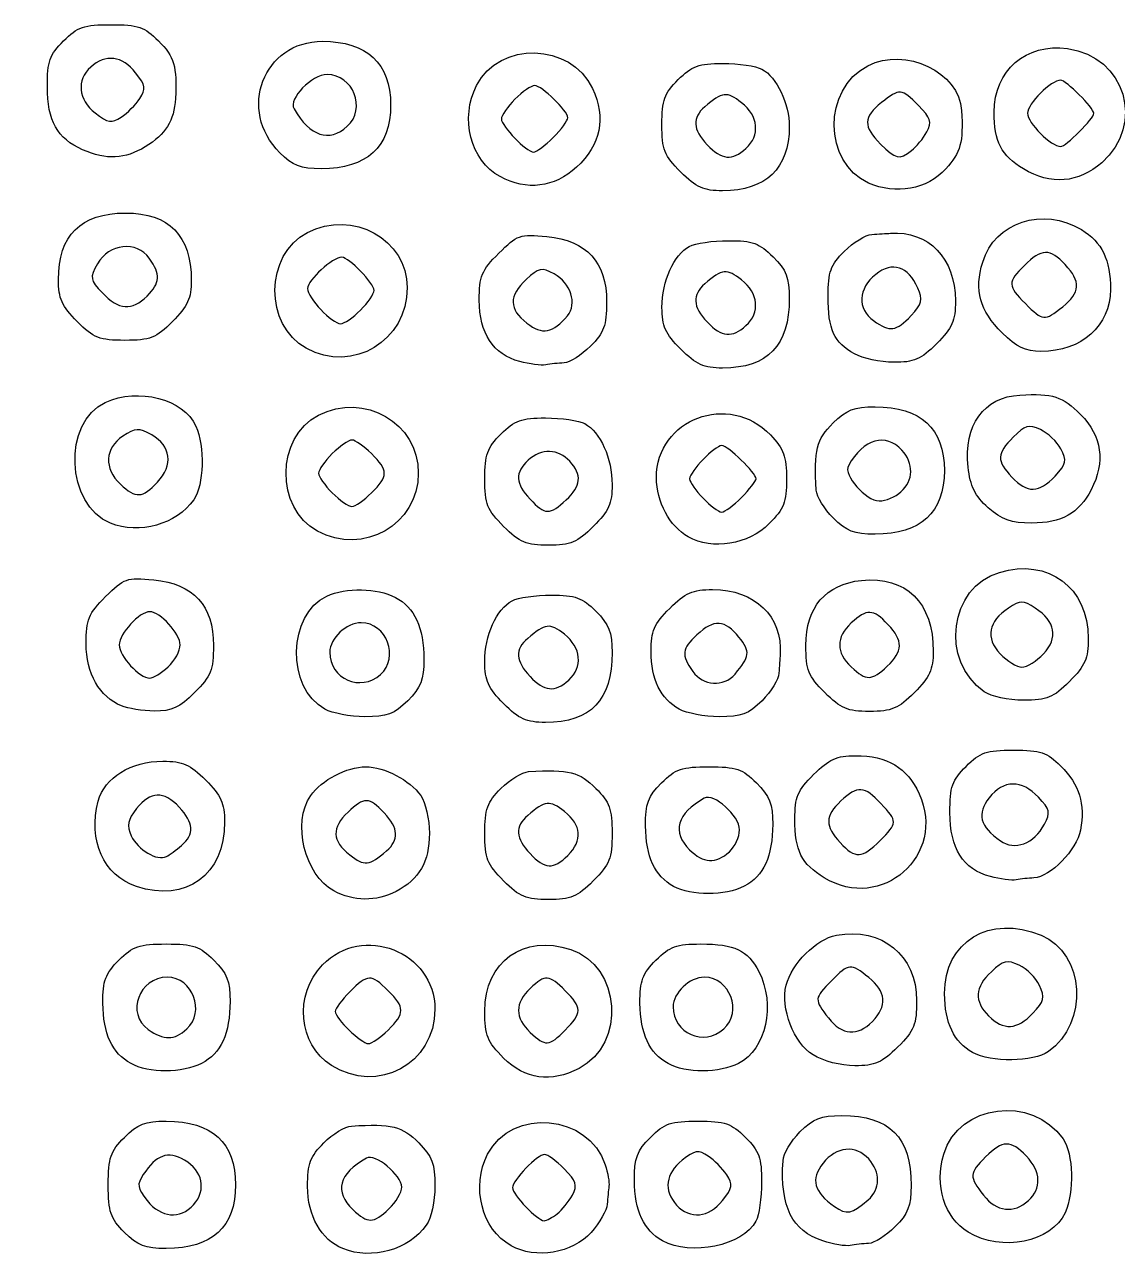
# Model space of a CAD drawing. Extents: x -1 to 2559, y 1 to 1442.
# Drawn here: x 470.7 to 733.8, y 789.2 to 1086.7 of the extents above; entities that cross this region are included whole.
import ezdxf

# ---------------------------------------------------------------- set-up
doc = ezdxf.new("R2010")
doc.units = 0
doc.layers.get('0').update_dxf_attribs({"linetype": 'CONTINUOUS'})
doc.layers.add('IMAGE', color=7, linetype='CONTINUOUS')

# ---------------------------------------------------------------- blocks, each defined once
blk = doc.blocks.new('wave')
at = {"layer": 'IMAGE', "color": 7}
for points in [[(-404.51, -541.06), (-404.51, -541.06)], [(-354.54, -547.74), (-354.54, -547.74)], [(-178.29, -549.1), (-178.29, -549.1)], [(-304.95, -550.43), (-304.95, -550.43)], [(-258.54, -553.08), (-258.54, -553.08)], [(-418.27, -553.37), (-418.27, -553.37)], [(-370.77, -554.15), (-370.77, -554.15)], [(-218.65, -553.57), (-218.65, -553.57)], [(-274.24, -558.75), (-274.24, -558.75)], [(-191.69, -558.02), (-191.69, -558.02)], [(-317.75, -559.86), (-317.75, -559.86)], [(-229.02, -561.4), (-229.02, -561.4)], [(-402.77, -588.62), (-402.77, -588.62)], [(-351.38, -592.01), (-351.38, -592.01)], [(-182.28, -591.19), (-182.28, -591.19)], [(-419.57, -594.75), (-419.57, -594.75)], [(-301.51, -593.37), (-301.51, -593.37)], [(-218.78, -593.3), (-218.78, -593.3)], [(-258.54, -595.74), (-258.54, -595.74)], [(-196.82, -597.49), (-196.82, -597.49)], [(-364.42, -601.2), (-364.42, -601.2)], [(-274.24, -601.42), (-274.24, -601.42)], [(-232.4, -602.54), (-232.4, -602.54)], [(-313.02, -604.39), (-313.02, -604.39)], [(-400.23, -633.41), (-400.23, -633.41)], [(-184.11, -631.95), (-184.11, -631.95)], [(-348.71, -636.01), (-348.71, -636.01)], [(-221.21, -635.74), (-221.21, -635.74)], [(-301.86, -637.72), (-301.86, -637.72)], [(-259.62, -637.1), (-259.62, -637.1)], [(-200.21, -639.57), (-200.21, -639.57)], [(-237.54, -642.05), (-237.54, -642.05)], [(-411.59, -643.31), (-411.59, -643.31)], [(-361.75, -645.2), (-361.75, -645.2)], [(-316.9, -644.08), (-316.9, -644.08)], [(-272.42, -646.6), (-272.42, -646.6)], [(-186.88, -674.73), (-186.88, -674.73)], [(-397.69, -677.9), (-397.69, -677.9)], [(-224.52, -677.72), (-224.52, -677.72)], [(-346.54, -679.74), (-346.54, -679.74)], [(-301.21, -681.08), (-301.21, -681.08)], [(-261.18, -679.62), (-261.18, -679.62)], [(-239.57, -684.08), (-239.57, -684.08)], [(-201.15, -683.87), (-201.15, -683.87)], [(-316.9, -686.75), (-316.9, -686.75)], [(-408.92, -687.31), (-408.92, -687.31)], [(-359.96, -688.09), (-359.96, -688.09)], [(-274.62, -688.09), (-274.62, -688.09)], [(-186.69, -715.8), (-186.69, -715.8)], [(-226.29, -719.77), (-226.29, -719.77)], [(-394.44, -720.87), (-394.44, -720.87)], [(-345.1, -722.21), (-345.1, -722.21)], [(-262.54, -722.41), (-262.54, -722.41)], [(-301.44, -723.28), (-301.44, -723.28)], [(-239.69, -728.68), (-239.69, -728.68)], [(-199.69, -728.39), (-199.69, -728.39)], [(-405.33, -730.78), (-405.33, -730.78)], [(-316.9, -729.42), (-316.9, -729.42)], [(-275.96, -730.76), (-275.96, -730.76)], [(-357.75, -731.86), (-357.75, -731.86)], [(-189.45, -761.3), (-189.45, -761.3)], [(-228.1, -763.28), (-228.1, -763.28)], [(-393.21, -765.08), (-393.21, -765.08)], [(-344.71, -765.34), (-344.71, -765.34)], [(-302.04, -765.34), (-302.04, -765.34)], [(-263.88, -765.08), (-263.88, -765.08)], [(-406.62, -773.42), (-406.62, -773.42)], [(-316.9, -772.08), (-316.9, -772.08)], [(-277.29, -773.42), (-277.29, -773.42)], [(-242.37, -771.34), (-242.37, -771.34)], [(-203.96, -770.76), (-203.96, -770.76)], [(-358.36, -773.84), (-358.36, -773.84)], [(-229.1, -806.21), (-229.1, -806.21)], [(-391.54, -807.39), (-391.54, -807.39)], [(-344.52, -808.38), (-344.52, -808.38)], [(-264.18, -806.41), (-264.18, -806.41)], [(-190.54, -806.41), (-190.54, -806.41)], [(-303.99, -809.57), (-303.99, -809.57)], [(-408.21, -814.05), (-408.21, -814.05)], [(-205.03, -814.01), (-205.03, -814.01)], [(-355.59, -817.98), (-355.59, -817.98)], [(-315.09, -817.27), (-315.09, -817.27)], [(-278.62, -816.09), (-278.62, -816.09)], [(-240, -816.12), (-240, -816.12)]]:
    blk.add_lwpolyline(points, close=True, dxfattribs=at)
for points in [[(-422.87, -527.18), (-419.48, -523.79), (-417.99, -523.28), (-411.44, -523.28)], [(-411.44, -523.28), (-404.88, -523.28), (-403.39, -523.79), (-400, -527.18)], [(-426.77, -538.22), (-426.77, -532.1), (-426.21, -530.52), (-422.87, -527.18)], [(-400, -527.18), (-396.2, -530.98), (-395.51, -533.32), (-395.93, -541.07)], [(-370.77, -554.15), (-381.08, -543.85), (-374.76, -527.28), (-360.52, -527.28)], [(-360.52, -527.28), (-349.79, -527.28), (-344.1, -532.59), (-344.1, -542.62)], [(-323.41, -537.91), (-317.85, -527.14), (-300.76, -527.58), (-295.52, -538.63)], [(-229.2, -533.16), (-220.17, -528.49), (-207.13, -534.72), (-206.62, -543.95)], [(-198.77, -544.33), (-198.77, -534.3), (-191.12, -527.68), (-181.09, -529.03)], [(-181.09, -529.03), (-167.23, -530.89), (-162.33, -547.27), (-172.86, -556.51)], [(-405.51, -534.83), (-408.69, -530.78), (-412.78, -530.28), (-416.33, -533.49)], [(-416.33, -533.49), (-419.82, -536.64), (-419.35, -541.3), (-415.23, -544.54)], [(-404.51, -541.06), (-402.96, -538.72), (-403.09, -537.9), (-405.51, -534.83)], [(-359.41, -535.28), (-363.1, -535.28), (-368.74, -541.12), (-367.37, -543.52)], [(-354.54, -547.74), (-349.9, -543.54), (-353.12, -535.28), (-359.41, -535.28)], [(-274.87, -536.51), (-271.58, -533.22), (-269.92, -532.62), (-264.12, -532.62)], [(-264.12, -532.62), (-260.35, -532.62), (-256.11, -533.23), (-254.7, -533.99)], [(-254.7, -533.99), (-251.14, -535.89), (-248.1, -542.26), (-248.1, -547.82)], [(-229.02, -561.4), (-240, -556.44), (-240.11, -538.8), (-229.2, -533.16)], [(-418.27, -553.37), (-424.4, -550.7), (-426.77, -546.47), (-426.77, -538.22)], [(-317.75, -559.86), (-324.82, -556.03), (-327.47, -545.75), (-323.41, -537.91)], [(-309.44, -537.95), (-310.24, -537.95), (-312.36, -539.42), (-314.16, -541.22)], [(-301.44, -545.71), (-301.44, -544), (-307.68, -537.95), (-309.44, -537.95)], [(-278.77, -547.31), (-278.77, -541.46), (-278.18, -539.82), (-274.87, -536.51)], [(-182.77, -536.62), (-185.04, -536.62), (-190.77, -542.34), (-190.77, -544.62)], [(-174.77, -544.62), (-174.77, -543.35), (-181.51, -536.62), (-182.77, -536.62)], [(-408.99, -545.54), (-407.51, -544.56), (-405.49, -542.54), (-404.51, -541.06)], [(-395.93, -541.07), (-396.22, -546.4), (-398.27, -549.69), (-403.19, -552.68)], [(-314.16, -541.22), (-315.96, -543.02), (-317.44, -545.15), (-317.44, -545.95)], [(-295.52, -538.63), (-292.15, -545.72), (-293.46, -552.16), (-299.37, -557.62)], [(-259.59, -542.06), (-263.12, -539.29), (-264.22, -539.41), (-268.44, -543.03)], [(-216.98, -542.76), (-221.18, -538.57), (-221.47, -538.55), (-225.92, -542.05)], [(-367.37, -543.52), (-363.58, -550.16), (-358.91, -551.69), (-354.54, -547.74)], [(-344.1, -542.62), (-344.1, -552.73), (-349.79, -557.95), (-360.81, -557.95)], [(-268.44, -543.03), (-271.55, -545.7), (-271.38, -548.46), (-267.87, -552.2)], [(-258.54, -553.08), (-255.07, -549.94), (-255.52, -545.27), (-259.59, -542.06)], [(-225.92, -542.05), (-230.29, -545.48), (-230.35, -547.82), (-226.16, -552.01)], [(-215.02, -549.1), (-213.73, -546.68), (-214.03, -545.72), (-216.98, -542.76)], [(-206.62, -543.95), (-206.19, -551.68), (-206.8, -553.94), (-210.44, -558.01)], [(-191.69, -558.02), (-197.13, -554.7), (-198.77, -551.52), (-198.77, -544.33)], [(-415.23, -544.54), (-412.15, -546.96), (-411.33, -547.09), (-408.99, -545.54)], [(-317.44, -545.95), (-317.44, -547.71), (-311.38, -553.95), (-309.68, -553.95)], [(-304.95, -550.43), (-303.02, -548.5), (-301.44, -546.37), (-301.44, -545.71)], [(-274.24, -558.75), (-278.22, -554.76), (-278.77, -553.39), (-278.77, -547.31)], [(-190.77, -544.62), (-190.77, -546.89), (-185.04, -552.62), (-182.77, -552.62)], [(-178.29, -549.1), (-176.35, -547.17), (-174.77, -545.15), (-174.77, -544.62)], [(-248.1, -547.82), (-248.1, -557.85), (-253.75, -563.28), (-264.17, -563.28)], [(-218.65, -553.57), (-217.49, -552.68), (-215.86, -550.67), (-215.02, -549.1)], [(-182.77, -552.62), (-182.24, -552.62), (-180.22, -551.03), (-178.29, -549.1)], [(-403.19, -552.68), (-408.14, -555.7), (-412.46, -555.9), (-418.27, -553.37)], [(-309.68, -553.95), (-309.01, -553.95), (-306.89, -552.37), (-304.95, -550.43)], [(-267.87, -552.2), (-264.44, -555.85), (-261.87, -556.09), (-258.54, -553.08)], [(-226.16, -552.01), (-222.47, -555.7), (-221.65, -555.87), (-218.65, -553.57)], [(-360.81, -557.95), (-365.81, -557.95), (-367.69, -557.23), (-370.77, -554.15)], [(-299.37, -557.62), (-304.67, -562.51), (-311.36, -563.33), (-317.75, -559.86)], [(-264.17, -563.28), (-268.69, -563.28), (-270.54, -562.45), (-274.24, -558.75)], [(-210.44, -558.01), (-214.83, -562.93), (-222.52, -564.33), (-229.02, -561.4)], [(-172.86, -556.51), (-178.44, -561.42), (-185.22, -561.96), (-191.69, -558.02)], [(-364.15, -573.31), (-353.27, -567.68), (-340.1, -574.96), (-340.1, -586.59)], [(-201.54, -580.43), (-198.67, -570.86), (-186.94, -567.01), (-177.74, -572.62)], [(-424.1, -584.68), (-424.1, -574.01), (-418.69, -568.62), (-407.97, -568.62)], [(-407.97, -568.62), (-397.47, -568.62), (-392.1, -574.1), (-392.1, -584.81)], [(-364.42, -601.2), (-374.6, -595.67), (-374.43, -578.62), (-364.15, -573.31)], [(-318.07, -578.32), (-313.64, -573.89), (-312.97, -573.65), (-306.48, -574.28)], [(-234.87, -577.85), (-232.73, -575.7), (-229.73, -573.87), (-228.21, -573.78)], [(-228.21, -573.78), (-226.68, -573.69), (-224.69, -573.56), (-223.77, -573.5)], [(-223.77, -573.5), (-214.56, -572.85), (-208.12, -579.54), (-208.11, -589.75)], [(-177.74, -572.62), (-172.8, -575.63), (-170.77, -579.85), (-170.77, -587.07)], [(-402.23, -579.5), (-405.23, -575.22), (-411.95, -575.96), (-414.7, -580.88)], [(-306.48, -574.28), (-296.88, -575.2), (-292.1, -580.45), (-292.1, -590.07)], [(-278.77, -591.35), (-278.77, -585.01), (-275.92, -578.66), (-272.18, -576.66)], [(-272.18, -576.66), (-270.77, -575.9), (-266.53, -575.28), (-262.76, -575.28)], [(-262.76, -575.28), (-256.95, -575.28), (-255.3, -575.88), (-252, -579.18)], [(-181.67, -581.04), (-185.36, -577.11), (-187.42, -577.15), (-191.5, -581.22)], [(-402.77, -588.62), (-399.55, -585.39), (-399.43, -583.5), (-402.23, -579.5)], [(-355.86, -579.28), (-358.07, -579.28), (-364.1, -584.77), (-364.1, -586.77)], [(-348.1, -587.28), (-348.1, -585.52), (-354.16, -579.28), (-355.86, -579.28)], [(-322.77, -589.64), (-322.77, -583.84), (-322.19, -582.43), (-318.07, -578.32)], [(-252, -579.18), (-248.84, -582.34), (-248.1, -584.22), (-248.1, -589.12)], [(-238.77, -588.6), (-238.77, -582.8), (-238.17, -581.14), (-234.87, -577.85)], [(-414.7, -580.88), (-416.58, -584.24), (-416.5, -584.69), (-413.5, -587.88)], [(-304.74, -583.3), (-307.78, -581.67), (-308.44, -581.8), (-311.44, -584.62)], [(-259.59, -584.73), (-263.12, -581.95), (-264.22, -582.07), (-268.44, -585.69)], [(-217.15, -586.71), (-219.57, -581.39), (-223.22, -580.21), (-227.29, -583.41)], [(-196.82, -597.49), (-202.3, -592.02), (-203.6, -587.31), (-201.54, -580.43)], [(-191.5, -581.22), (-195.6, -585.33), (-195.58, -586.11), (-191.25, -590.43)], [(-182.28, -591.19), (-178.01, -587.83), (-177.85, -585.1), (-181.67, -581.04)], [(-419.57, -594.75), (-423.27, -591.05), (-424.1, -589.2), (-424.1, -584.68)], [(-392.1, -584.81), (-392.1, -589.18), (-392.97, -591.08), (-396.64, -594.75)], [(-311.44, -584.62), (-315.7, -588.62), (-315.66, -591.72), (-311.29, -595.16)], [(-301.51, -593.37), (-299.12, -590.49), (-300.74, -585.44), (-304.74, -583.3)], [(-268.44, -585.69), (-271.55, -588.36), (-271.38, -591.13), (-267.87, -594.86)], [(-258.54, -595.74), (-255.07, -592.6), (-255.52, -587.94), (-259.59, -584.73)], [(-227.29, -583.41), (-231.58, -586.78), (-231.81, -591.74), (-227.81, -594.54)], [(-413.5, -587.88), (-409.66, -591.97), (-406.35, -592.2), (-402.77, -588.62)], [(-340.1, -586.59), (-340.1, -599.42), (-353.19, -607.29), (-364.42, -601.2)], [(-364.1, -586.77), (-364.1, -589.05), (-358.25, -595.28), (-356.1, -595.28)], [(-351.38, -592.01), (-349.58, -590.21), (-348.1, -588.08), (-348.1, -587.28)], [(-232.4, -602.54), (-237.33, -599.87), (-238.77, -596.71), (-238.77, -588.6)], [(-218.78, -593.3), (-216.13, -590.47), (-215.89, -589.49), (-217.15, -586.71)], [(-170.77, -587.07), (-170.77, -595.73), (-177.76, -601.95), (-187.5, -601.95)], [(-356.1, -595.28), (-355.3, -595.28), (-353.18, -593.81), (-351.38, -592.01)], [(-313.02, -604.39), (-319.37, -602.68), (-322.77, -597.54), (-322.77, -589.64)], [(-292.1, -590.07), (-292.1, -595.75), (-292.72, -597.44), (-296, -600.72)], [(-274.24, -601.42), (-277.94, -597.72), (-278.77, -595.86), (-278.77, -591.35)], [(-248.1, -589.12), (-248.1, -600.56), (-253.25, -605.95), (-264.17, -605.95)], [(-208.11, -589.75), (-208.1, -594.57), (-208.87, -596.31), (-212.64, -600.08)], [(-191.25, -590.43), (-187.02, -594.67), (-186.74, -594.69), (-182.28, -591.19)], [(-408.1, -599.28), (-414.21, -599.28), (-415.58, -598.74), (-419.57, -594.75)], [(-396.64, -594.75), (-400.63, -598.74), (-402, -599.28), (-408.1, -599.28)], [(-311.29, -595.16), (-307.64, -598.03), (-304.97, -597.54), (-301.51, -593.37)], [(-267.87, -594.86), (-264.44, -598.51), (-261.87, -598.76), (-258.54, -595.74)], [(-227.81, -594.54), (-223.78, -597.36), (-222.42, -597.17), (-218.78, -593.3)], [(-187.5, -601.95), (-191.24, -601.95), (-193.4, -600.92), (-196.82, -597.49)], [(-296, -600.72), (-298.14, -602.86), (-300.99, -604.66), (-302.33, -604.72)], [(-212.64, -600.08), (-216.43, -603.88), (-218.11, -604.61), (-222.97, -604.56)], [(-264.17, -605.95), (-268.69, -605.95), (-270.54, -605.11), (-274.24, -601.42)], [(-222.97, -604.56), (-226.16, -604.53), (-230.41, -603.62), (-232.4, -602.54)], [(-306.77, -605.18), (-307.87, -605.37), (-310.68, -605.02), (-313.02, -604.39)], [(-302.33, -604.72), (-303.67, -604.77), (-305.67, -604.98), (-306.77, -605.18)], [(-412.81, -614.21), (-404.8, -610.56), (-394, -613.39), (-391.03, -619.91)], [(-361.48, -617.31), (-350.43, -611.59), (-337.44, -619.14), (-337.44, -631.28)], [(-280.1, -632.35), (-280.08, -618.19), (-262.64, -611.64), (-252.67, -622.05)], [(-205.05, -629.79), (-206.18, -619.74), (-201.27, -612.92), (-192.56, -612.44)], [(-192.56, -612.44), (-184.64, -612.02), (-182.37, -612.75), (-177.97, -617.15)], [(-411.59, -643.31), (-422.31, -638.98), (-423.15, -618.92), (-412.81, -614.21)], [(-237.54, -619.18), (-234.35, -616), (-232.51, -615.28), (-227.47, -615.28)], [(-227.47, -615.28), (-216.45, -615.28), (-210.77, -620.5), (-210.77, -630.62)], [(-361.75, -645.2), (-371.93, -639.67), (-371.77, -622.62), (-361.48, -617.31)], [(-317.54, -621.85), (-314.24, -618.55), (-312.59, -617.95), (-306.79, -617.95)], [(-306.79, -617.95), (-303.01, -617.95), (-298.77, -618.57), (-297.36, -619.32)], [(-177.97, -617.15), (-172.84, -622.28), (-171.96, -628.55), (-175.43, -635.27)], [(-401.62, -622.07), (-404.76, -620.31), (-405.49, -620.35), (-408.62, -622.39)], [(-391.03, -619.91), (-388.79, -624.82), (-389.05, -634.13), (-391.52, -637.66)], [(-297.36, -619.32), (-293.62, -621.32), (-290.77, -627.68), (-290.77, -634.02)], [(-241.6, -635.39), (-242.19, -625.61), (-241.6, -623.24), (-237.54, -619.18)], [(-220.98, -625.72), (-224.85, -621.45), (-230.25, -623.01), (-233.88, -629.46)], [(-187.64, -620.76), (-190.42, -619.5), (-191.36, -619.76), (-194.16, -622.56)], [(-182.69, -625.43), (-183.63, -623.68), (-185.86, -621.58), (-187.64, -620.76)], [(-408.62, -622.39), (-412.94, -625.23), (-413.19, -630.17), (-409.19, -633.9)], [(-400.23, -633.41), (-396.41, -629.36), (-396.99, -624.66), (-401.62, -622.07)], [(-353.44, -623.28), (-354.24, -623.28), (-356.36, -624.76), (-358.16, -626.56)], [(-348.71, -626.56), (-350.51, -624.76), (-352.64, -623.28), (-353.44, -623.28)], [(-321.44, -632.65), (-321.44, -626.8), (-320.84, -625.15), (-317.54, -621.85)], [(-264.35, -624.62), (-266.05, -624.62), (-272.1, -630.86), (-272.1, -632.62)], [(-256.1, -632.62), (-256.1, -631.22), (-262.91, -624.62), (-264.35, -624.62)], [(-252.67, -622.05), (-249.44, -625.42), (-248.77, -627.25), (-248.77, -632.68)], [(-194.16, -622.56), (-198.19, -626.58), (-198.25, -628.24), (-194.54, -632.2)], [(-358.16, -626.56), (-359.96, -628.36), (-361.44, -630.48), (-361.44, -631.28)], [(-348.71, -636.01), (-344.62, -631.92), (-344.62, -630.64), (-348.71, -626.56)], [(-300.98, -628.39), (-303.72, -625.36), (-307.8, -625.26), (-311, -628.16)], [(-221.21, -635.74), (-218.18, -633), (-218.08, -628.92), (-220.98, -625.72)], [(-184.11, -631.95), (-181.35, -629.02), (-181.18, -628.25), (-182.69, -625.43)], [(-311, -628.16), (-314.21, -631.06), (-314.08, -633.76), (-310.54, -637.53)], [(-301.86, -637.72), (-298.21, -634.29), (-297.96, -631.72), (-300.98, -628.39)], [(-233.88, -629.46), (-235.15, -631.7), (-229.67, -637.95), (-226.44, -637.95)], [(-210.77, -630.62), (-210.77, -640.73), (-216.45, -645.95), (-227.47, -645.95)], [(-200.21, -639.57), (-203.37, -636.75), (-204.53, -634.41), (-205.05, -629.79)], [(-409.19, -633.9), (-405.42, -637.4), (-403.9, -637.32), (-400.23, -633.41)], [(-337.44, -631.28), (-337.44, -643.61), (-350.69, -651.2), (-361.75, -645.2)], [(-361.44, -631.28), (-361.44, -632.08), (-359.96, -634.21), (-358.16, -636.01)], [(-316.9, -644.08), (-320.89, -640.09), (-321.44, -638.72), (-321.44, -632.65)], [(-272.42, -646.6), (-276.93, -644.06), (-280.11, -638.17), (-280.1, -632.35)], [(-272.1, -632.62), (-272.1, -634.37), (-266.05, -640.62), (-264.35, -640.62)], [(-259.62, -637.1), (-257.69, -635.17), (-256.1, -633.15), (-256.1, -632.62)], [(-248.77, -632.68), (-248.77, -638.24), (-249.4, -639.86), (-252.94, -643.4)], [(-194.54, -632.2), (-190.81, -636.16), (-188, -636.1), (-184.11, -631.95)], [(-358.16, -636.01), (-356.36, -637.81), (-354.24, -639.28), (-353.44, -639.28)], [(-353.44, -639.28), (-352.64, -639.28), (-350.51, -637.81), (-348.71, -636.01)], [(-290.77, -634.02), (-290.77, -638.53), (-291.6, -640.38), (-295.3, -644.08)], [(-237.54, -642.05), (-239.68, -639.91), (-241.51, -636.91), (-241.6, -635.39)], [(-226.44, -637.95), (-224.91, -637.95), (-222.55, -636.96), (-221.21, -635.74)], [(-175.43, -635.27), (-178.36, -640.94), (-182.53, -643.28), (-189.71, -643.28)], [(-391.52, -637.66), (-395.67, -643.58), (-404.65, -646.11), (-411.59, -643.31)], [(-310.54, -637.53), (-306.95, -641.35), (-305.75, -641.38), (-301.86, -637.72)], [(-264.35, -640.62), (-263.68, -640.62), (-261.55, -639.03), (-259.62, -637.1)], [(-189.71, -643.28), (-194.77, -643.28), (-196.9, -642.53), (-200.21, -639.57)], [(-227.47, -645.95), (-232.51, -645.95), (-234.35, -645.24), (-237.54, -642.05)], [(-306.1, -648.62), (-311.45, -648.62), (-313.03, -647.95), (-316.9, -644.08)], [(-295.3, -644.08), (-299.17, -647.95), (-300.75, -648.62), (-306.1, -648.62)], [(-252.94, -643.4), (-257.98, -648.44), (-266.64, -649.86), (-272.42, -646.6)], [(-197.5, -655.14), (-185.74, -651.62), (-176.12, -658.78), (-176.11, -671.08)], [(-412.74, -660.98), (-408.31, -656.56), (-407.64, -656.32), (-401.15, -656.94)], [(-401.15, -656.94), (-391.53, -657.87), (-386.77, -663.11), (-386.77, -672.77)], [(-244.1, -672.77), (-244.1, -663.54), (-239.34, -657.96), (-230.73, -657.08)], [(-230.73, -657.08), (-219.96, -655.98), (-213.44, -662.42), (-213.44, -674.17)], [(-201.15, -683.87), (-211.85, -676.37), (-209.62, -658.77), (-197.5, -655.14)], [(-359.47, -660.88), (-354.76, -658.73), (-347.44, -658.87), (-342.96, -661.18)], [(-276.9, -663.82), (-273.13, -660.05), (-271.39, -659.28), (-266.57, -659.29)], [(-266.57, -659.29), (-256.36, -659.3), (-249.67, -665.74), (-250.32, -674.95)], [(-417.44, -672.3), (-417.44, -666.51), (-416.85, -665.1), (-412.74, -660.98)], [(-359.96, -688.09), (-369.26, -682.93), (-368.94, -665.19), (-359.47, -660.88)], [(-342.96, -661.18), (-338.32, -663.58), (-336.1, -668.41), (-336.1, -676.11)], [(-321.44, -676.68), (-321.44, -670.35), (-318.58, -663.99), (-314.84, -661.99)], [(-314.84, -661.99), (-313.43, -661.23), (-309.19, -660.62), (-305.42, -660.62)], [(-305.42, -660.62), (-299.62, -660.62), (-297.96, -661.22), (-294.67, -664.51)], [(-188.87, -663.76), (-191.82, -661.83), (-192.38, -661.83), (-195.34, -663.76)], [(-402.1, -664.62), (-404.6, -664.62), (-409.44, -669.89), (-409.44, -672.62)], [(-394.77, -672.62), (-394.77, -669.89), (-399.6, -664.62), (-402.1, -664.62)], [(-294.67, -664.51), (-291.51, -667.67), (-290.77, -669.55), (-290.77, -674.45)], [(-281.39, -674.15), (-281.43, -669.3), (-280.7, -667.61), (-276.9, -663.82)], [(-260.22, -670.77), (-263.56, -666.52), (-266.29, -666.36), (-270.35, -670.18)], [(-224.34, -667.7), (-227.9, -663.91), (-229.44, -663.85), (-233.19, -667.33)], [(-195.34, -663.76), (-200.2, -666.95), (-200.92, -670.91), (-197.33, -674.73)], [(-186.88, -674.73), (-183.29, -670.91), (-184.01, -666.95), (-188.87, -663.76)], [(-351.21, -667.28), (-354.77, -667.28), (-358.77, -671.03), (-358.77, -674.38)], [(-346.54, -679.74), (-341.98, -675.61), (-345.1, -667.28), (-351.21, -667.28)], [(-302.26, -670.06), (-305.79, -667.29), (-306.89, -667.41), (-311.1, -671.03)], [(-233.19, -667.33), (-236.9, -670.79), (-236.9, -674.44), (-233.19, -677.9)], [(-224.52, -677.72), (-220.68, -674.1), (-220.63, -671.65), (-224.34, -667.7)], [(-408.92, -687.31), (-414.18, -685.18), (-417.44, -679.45), (-417.44, -672.3)], [(-311.1, -671.03), (-314.22, -673.7), (-314.04, -676.46), (-310.54, -680.2)], [(-301.21, -681.08), (-297.74, -677.94), (-298.19, -673.27), (-302.26, -670.06)], [(-270.35, -670.18), (-273.99, -673.6), (-274.15, -675.01), (-271.36, -678.99)], [(-261.18, -679.62), (-257.56, -675.4), (-257.44, -674.3), (-260.22, -670.77)], [(-176.11, -671.08), (-176.1, -675.9), (-176.87, -677.65), (-180.64, -681.42)], [(-409.44, -672.62), (-409.44, -675.34), (-404.6, -680.62), (-402.1, -680.62)], [(-397.69, -677.9), (-396.08, -676.4), (-394.77, -674.03), (-394.77, -672.62)], [(-386.77, -672.77), (-386.77, -678.7), (-387.34, -680.12), (-391.3, -684.08)], [(-358.77, -674.38), (-358.77, -680.77), (-351.3, -684.05), (-346.54, -679.74)], [(-290.77, -674.45), (-290.77, -685.89), (-295.91, -691.28), (-306.84, -691.28)], [(-274.62, -688.09), (-279.06, -685.63), (-281.33, -680.95), (-281.39, -674.15)], [(-250.32, -674.95), (-250.38, -675.87), (-250.51, -677.86), (-250.6, -679.39)], [(-239.57, -684.08), (-243.54, -680.12), (-244.1, -678.7), (-244.1, -672.77)], [(-213.44, -674.17), (-213.44, -678.51), (-214.31, -680.42), (-217.97, -684.08)], [(-197.33, -674.73), (-195.67, -676.5), (-193.31, -677.95), (-192.1, -677.95)], [(-192.1, -677.95), (-190.89, -677.95), (-188.54, -676.5), (-186.88, -674.73)], [(-402.1, -680.62), (-401.28, -680.62), (-399.29, -679.39), (-397.69, -677.9)], [(-336.1, -676.11), (-336.1, -681.01), (-336.84, -682.89), (-340, -686.05)], [(-316.9, -686.75), (-320.6, -683.05), (-321.44, -681.2), (-321.44, -676.68)], [(-233.19, -677.9), (-229.5, -681.33), (-228.34, -681.3), (-224.52, -677.72)], [(-310.54, -680.2), (-307.11, -683.85), (-304.54, -684.09), (-301.21, -681.08)], [(-271.36, -678.99), (-268.87, -682.54), (-263.95, -682.84), (-261.18, -679.62)], [(-250.6, -679.39), (-250.7, -680.91), (-252.52, -683.91), (-254.67, -686.05)], [(-391.3, -684.08), (-394.94, -687.72), (-396.85, -688.6), (-400.97, -688.53)], [(-228.77, -688.62), (-234.12, -688.62), (-235.7, -687.95), (-239.57, -684.08)], [(-217.97, -684.08), (-221.84, -687.95), (-223.42, -688.62), (-228.77, -688.62)], [(-191.67, -685.95), (-195.41, -685.95), (-199.44, -685.06), (-201.15, -683.87)], [(-180.64, -681.42), (-184.55, -685.33), (-186.06, -685.95), (-191.67, -685.95)], [(-340, -686.05), (-343.25, -689.3), (-344.96, -689.94), (-350.33, -689.9)], [(-306.84, -691.28), (-311.35, -691.28), (-313.2, -690.45), (-316.9, -686.75)], [(-254.67, -686.05), (-257.92, -689.3), (-259.63, -689.94), (-265, -689.9)], [(-400.97, -688.53), (-403.79, -688.48), (-407.37, -687.93), (-408.92, -687.31)], [(-350.33, -689.9), (-353.87, -689.88), (-358.2, -689.06), (-359.96, -688.09)], [(-265, -689.9), (-268.54, -689.88), (-272.87, -689.06), (-274.62, -688.09)], [(-205.54, -701.85), (-202.15, -698.46), (-200.66, -697.95), (-194.1, -697.95)], [(-194.1, -697.95), (-187.58, -697.95), (-186.05, -698.46), (-182.74, -701.78)], [(-414.51, -710.23), (-412.99, -704.55), (-406.65, -700.63), (-398.97, -700.62)], [(-398.97, -700.62), (-394.15, -700.62), (-392.41, -701.38), (-388.64, -705.15)], [(-363.36, -708.9), (-360.73, -705.16), (-354.61, -701.95), (-350.1, -701.95)], [(-350.1, -701.95), (-345.59, -701.95), (-339.47, -705.16), (-336.85, -708.9)], [(-278.87, -705.85), (-275.48, -702.46), (-273.99, -701.95), (-267.44, -701.95)], [(-267.44, -701.95), (-260.88, -701.95), (-259.39, -702.46), (-256, -705.85)], [(-242.24, -703.82), (-238.54, -700.12), (-236.69, -699.28), (-232.17, -699.28)], [(-232.17, -699.28), (-224.5, -699.28), (-219.68, -702.17), (-216.85, -708.44)], [(-209.44, -713), (-209.44, -706.76), (-208.89, -705.2), (-205.54, -701.85)], [(-182.74, -701.78), (-178.23, -706.28), (-176.82, -710.89), (-178, -717.21)], [(-317.54, -707.18), (-315.4, -705.04), (-312.4, -703.21), (-310.87, -703.12)], [(-310.87, -703.12), (-301.09, -702.53), (-298.73, -703.12), (-294.67, -707.18)], [(-246.77, -714.57), (-246.77, -709.27), (-246.1, -707.68), (-242.24, -703.82)], [(-188.11, -709.28), (-192.14, -704.99), (-196.53, -705.05), (-199.98, -709.42)], [(-395, -711.7), (-398.77, -707.69), (-401.93, -707.8), (-405.27, -712.04)], [(-388.64, -705.15), (-384.94, -708.85), (-384.1, -710.7), (-384.1, -715.22)], [(-321.44, -717.98), (-321.44, -712.13), (-320.84, -710.48), (-317.54, -707.18)], [(-294.67, -707.18), (-291.36, -710.48), (-290.77, -712.13), (-290.77, -717.98)], [(-282.72, -716.18), (-282.76, -710.81), (-282.12, -709.1), (-278.87, -705.85)], [(-256, -705.85), (-252.84, -709.01), (-252.1, -710.89), (-252.1, -715.78)], [(-226.04, -710.81), (-230.01, -706.53), (-231.68, -706.42), (-235.68, -710.18)], [(-405.33, -730.78), (-413.23, -728.16), (-417.04, -719.64), (-414.51, -710.23)], [(-357.75, -731.86), (-364.82, -728.03), (-367.9, -715.4), (-363.36, -708.9)], [(-345.67, -713.04), (-349.26, -709.21), (-350.46, -709.19), (-354.35, -712.85)], [(-336.85, -708.9), (-335.7, -710.54), (-334.77, -714.6), (-334.77, -717.95)], [(-302.26, -712.73), (-305.79, -709.95), (-306.89, -710.07), (-311.1, -713.69)], [(-268.59, -709.5), (-275.17, -713.21), (-276.42, -717.64), (-272.1, -721.95)], [(-260.1, -717.17), (-260.1, -713.76), (-266.27, -708.19), (-268.59, -709.5)], [(-216.85, -708.44), (-210.18, -723.23), (-225.85, -737.12), (-239.69, -728.68)], [(-235.68, -710.18), (-239.53, -713.8), (-239.58, -716.25), (-235.87, -720.2)], [(-226.29, -719.77), (-221.98, -715.46), (-221.97, -715.2), (-226.04, -710.81)], [(-199.98, -709.42), (-203.02, -713.3), (-202.24, -716.3), (-197.27, -719.78)], [(-186.69, -715.8), (-185.18, -712.98), (-185.35, -712.22), (-188.11, -709.28)], [(-405.27, -712.04), (-407.45, -714.81), (-407.69, -716.06), (-406.55, -718.57)], [(-394.44, -720.87), (-391.32, -718.2), (-391.5, -715.43), (-395, -711.7)], [(-354.35, -712.85), (-358.38, -716.63), (-358.25, -719.78), (-353.95, -723.17)], [(-345.1, -722.21), (-341.99, -719.53), (-342.16, -716.77), (-345.67, -713.04)], [(-311.1, -713.69), (-314.22, -716.36), (-314.04, -719.13), (-310.54, -722.86)], [(-301.44, -723.28), (-297.8, -719.65), (-298.09, -716.01), (-302.26, -712.73)], [(-199.69, -728.39), (-206.23, -726.63), (-209.44, -721.58), (-209.44, -713)], [(-384.1, -715.22), (-384.1, -727.99), (-393.34, -734.77), (-405.33, -730.78)], [(-275.96, -730.76), (-280.51, -728.23), (-282.67, -723.58), (-282.72, -716.18)], [(-252.1, -715.78), (-252.1, -723.49), (-254.32, -728.31), (-258.96, -730.72)], [(-239.69, -728.68), (-245.2, -725.32), (-246.77, -722.19), (-246.77, -714.57)], [(-197.27, -719.78), (-193.79, -722.22), (-189.2, -720.5), (-186.69, -715.8)], [(-406.55, -718.57), (-405.03, -721.91), (-400.28, -724.73), (-398.1, -723.58)], [(-334.77, -717.95), (-334.77, -724.84), (-337.19, -729.06), (-342.78, -731.96)], [(-316.9, -729.42), (-320.89, -725.43), (-321.44, -724.05), (-321.44, -717.98)], [(-290.77, -717.98), (-290.77, -724.05), (-291.32, -725.43), (-295.3, -729.42)], [(-262.54, -722.41), (-261.2, -721.2), (-260.1, -718.84), (-260.1, -717.17)], [(-235.87, -720.2), (-232.16, -724.15), (-230.6, -724.08), (-226.29, -719.77)], [(-178, -717.21), (-178.91, -722.03), (-185.24, -728.54), (-189.21, -728.72)], [(-398.1, -723.58), (-397.37, -723.19), (-395.72, -721.98), (-394.44, -720.87)], [(-353.95, -723.17), (-350.42, -725.94), (-349.32, -725.82), (-345.1, -722.21)], [(-310.54, -722.86), (-306.98, -726.65), (-304.9, -726.74), (-301.44, -723.28)], [(-272.1, -721.95), (-268.86, -725.19), (-265.78, -725.34), (-262.54, -722.41)], [(-193.44, -729.18), (-194.54, -729.37), (-197.35, -729.02), (-199.69, -728.39)], [(-189.21, -728.72), (-190.43, -728.77), (-192.34, -728.98), (-193.44, -729.18)], [(-306.1, -733.95), (-311.45, -733.95), (-313.03, -733.29), (-316.9, -729.42)], [(-295.3, -729.42), (-299.17, -733.29), (-300.75, -733.95), (-306.1, -733.95)], [(-258.96, -730.72), (-263.53, -733.08), (-271.73, -733.1), (-275.96, -730.76)], [(-342.78, -731.96), (-347.62, -734.46), (-353.04, -734.42), (-357.75, -731.86)], [(-458.76, -743.94), (-444.31, -736.47), (-429.29, -751.49), (-436.76, -765.93)], [(-210.72, -756.58), (-210.82, -744.06), (-199.78, -737.37), (-187.48, -742.51)], [(-360.51, -749.68), (-350.87, -739.62), (-333.46, -746.48), (-333.44, -760.35)], [(-236.78, -742.53), (-225.86, -740.48), (-217.44, -747.33), (-217.44, -758.26)], [(-321.44, -760.85), (-321.44, -748.86), (-312.17, -742.19), (-300.75, -745.95)], [(-248.87, -754.54), (-247.57, -749.37), (-241.6, -743.43), (-236.78, -742.53)], [(-187.48, -742.51), (-176.92, -746.92), (-175.87, -763.63), (-185.73, -770.53)], [(-409.54, -748.51), (-406.15, -745.12), (-404.66, -744.62), (-398.1, -744.62)], [(-398.1, -744.62), (-391.55, -744.62), (-390.06, -745.12), (-386.67, -748.51)], [(-300.75, -745.95), (-288.66, -749.94), (-287.34, -768.7), (-298.73, -774.59)], [(-280.21, -748.51), (-276.91, -745.22), (-275.25, -744.62), (-269.45, -744.62)], [(-269.45, -744.62), (-261.22, -744.62), (-258.12, -746.08), (-255.45, -751.26)], [(-413.39, -758.85), (-413.43, -753.48), (-412.79, -751.77), (-409.54, -748.51)], [(-386.67, -748.51), (-383.51, -751.67), (-382.77, -753.55), (-382.77, -758.45)], [(-358.36, -773.84), (-366.36, -768.72), (-367.42, -756.89), (-360.51, -749.68)], [(-284.06, -758.85), (-284.1, -753.48), (-283.46, -751.77), (-280.21, -748.51)], [(-228.95, -752.71), (-233.4, -749.21), (-233.69, -749.23), (-237.92, -753.46)], [(-192.76, -749.71), (-195.66, -748.39), (-196.59, -748.61), (-199.45, -751.29)], [(-397.87, -752.62), (-404.69, -752.62), (-407.9, -761.4), (-402.47, -765.21)], [(-393.21, -765.08), (-388.65, -760.95), (-391.76, -752.62), (-397.87, -752.62)], [(-344.71, -755.89), (-348.82, -751.78), (-349.59, -751.8), (-353.92, -756.13)], [(-302.04, -755.89), (-306.02, -751.92), (-306.79, -751.87), (-310.52, -755.33)], [(-268.54, -752.62), (-272.11, -752.62), (-276.1, -756.37), (-276.1, -759.72)], [(-263.88, -765.08), (-259.31, -760.95), (-262.43, -752.62), (-268.54, -752.62)], [(-255.45, -751.26), (-251.33, -759.22), (-253.68, -769.96), (-260.3, -773.38)], [(-199.45, -751.29), (-203.46, -755.07), (-203.67, -758.38), (-200.1, -761.95)], [(-187.86, -754.61), (-188.71, -752.76), (-190.91, -750.55), (-192.76, -749.71)], [(-310.52, -755.33), (-314.23, -758.79), (-314.23, -762.44), (-310.52, -765.9)], [(-242.37, -771.34), (-247.02, -768.5), (-250.27, -760.11), (-248.87, -754.54)], [(-237.92, -753.46), (-242.15, -757.7), (-242.18, -757.98), (-238.67, -762.44)], [(-228.1, -763.28), (-224.47, -759.64), (-224.76, -756.01), (-228.95, -752.71)], [(-189.45, -761.3), (-186.76, -758.43), (-186.54, -757.51), (-187.86, -754.61)], [(-382.77, -758.45), (-382.77, -766.16), (-384.99, -770.98), (-389.63, -773.38)], [(-353.92, -756.13), (-355.85, -758.06), (-357.44, -760.19), (-357.44, -760.86)], [(-344.71, -765.34), (-340.62, -761.25), (-340.62, -759.98), (-344.71, -755.89)], [(-302.04, -765.34), (-297.95, -761.25), (-297.95, -759.98), (-302.04, -755.89)], [(-217.44, -758.26), (-217.44, -764.01), (-218.03, -765.48), (-221.97, -769.42)], [(-203.96, -770.76), (-208.44, -768.27), (-210.67, -763.6), (-210.72, -756.58)], [(-406.62, -773.42), (-411.18, -770.9), (-413.34, -766.25), (-413.39, -758.85)], [(-333.44, -760.35), (-333.43, -773.45), (-347.27, -780.95), (-358.36, -773.84)], [(-357.44, -760.86), (-357.44, -762.56), (-351.19, -768.62), (-349.44, -768.62)], [(-316.9, -772.08), (-320.86, -768.13), (-321.44, -766.69), (-321.44, -760.85)], [(-277.29, -773.42), (-281.84, -770.9), (-284, -766.25), (-284.06, -758.85)], [(-276.1, -759.72), (-276.1, -766.11), (-268.63, -769.38), (-263.88, -765.08)], [(-200.1, -761.95), (-196.54, -765.51), (-193.22, -765.31), (-189.45, -761.3)], [(-238.67, -762.44), (-235.37, -766.63), (-231.74, -766.92), (-228.1, -763.28)], [(-402.47, -765.21), (-398.68, -767.86), (-396.25, -767.83), (-393.21, -765.08)], [(-349.44, -768.62), (-348.64, -768.62), (-346.51, -767.14), (-344.71, -765.34)], [(-310.52, -765.9), (-306.79, -769.37), (-306.02, -769.32), (-302.04, -765.34)], [(-221.97, -769.42), (-225.74, -773.18), (-227.48, -773.95), (-232.3, -773.94)], [(-389.63, -773.38), (-394.2, -775.74), (-402.4, -775.76), (-406.62, -773.42)], [(-298.73, -774.59), (-305.5, -778.09), (-311.76, -777.23), (-316.9, -772.08)], [(-260.3, -773.38), (-264.86, -775.74), (-273.07, -775.76), (-277.29, -773.42)], [(-232.3, -773.94), (-235.7, -773.94), (-239.87, -772.86), (-242.37, -771.34)], [(-185.73, -770.53), (-189.34, -773.06), (-199.57, -773.19), (-203.96, -770.76)], [(-210.91, -795.22), (-207.28, -783.1), (-189.68, -780.87), (-182.18, -791.57)], [(-320.75, -795.24), (-314.88, -783.89), (-296.43, -785.55), (-292.44, -797.78)], [(-408.21, -791.18), (-405.02, -788), (-403.18, -787.28), (-398.14, -787.28)], [(-398.14, -787.28), (-387.12, -787.28), (-381.44, -792.5), (-381.44, -802.62)], [(-353.54, -788.45), (-343.76, -787.86), (-341.39, -788.45), (-337.33, -792.51)], [(-281.54, -791.18), (-278.15, -787.79), (-276.66, -787.28), (-270.1, -787.28)], [(-270.1, -787.28), (-263.55, -787.28), (-262.06, -787.79), (-258.67, -791.18)], [(-245.54, -789.85), (-242.35, -786.66), (-240.51, -785.95), (-235.47, -785.95)], [(-235.47, -785.95), (-223.9, -785.95), (-218.77, -791.12), (-218.77, -802.78)], [(-412.1, -802.62), (-412.1, -796.06), (-411.59, -794.57), (-408.21, -791.18)], [(-360.21, -792.51), (-358.06, -790.37), (-355.06, -788.54), (-353.54, -788.45)], [(-285.39, -801.51), (-285.43, -796.14), (-284.79, -794.43), (-281.54, -791.18)], [(-258.67, -791.18), (-255.37, -794.48), (-254.77, -796.13), (-254.77, -801.93)], [(-249.62, -796.85), (-249.52, -795.14), (-247.68, -791.99), (-245.54, -789.85)], [(-364.1, -803), (-364.1, -797.49), (-363.46, -795.77), (-360.21, -792.51)], [(-337.33, -792.51), (-334.1, -795.75), (-333.44, -797.51), (-333.44, -802.88)], [(-267.66, -795.69), (-270, -794.14), (-270.82, -794.27), (-273.89, -796.69)], [(-228.98, -796.39), (-232.11, -792.92), (-236.78, -793.36), (-239.98, -797.42)], [(-191, -795.7), (-194.69, -791.78), (-196.76, -791.81), (-200.83, -795.89)], [(-182.18, -791.57), (-179.71, -795.1), (-179.46, -804.41), (-181.7, -809.32)], [(-393.76, -796.66), (-397.8, -794.4), (-400.49, -795.34), (-403.68, -800.15)], [(-391.54, -807.39), (-388.37, -803.89), (-389.36, -799.12), (-393.76, -796.66)], [(-349.93, -796.17), (-356.61, -799.94), (-357.76, -804.3), (-353.19, -808.56)], [(-341.44, -803.15), (-341.44, -800.27), (-347.85, -795), (-349.93, -796.17)], [(-315.09, -817.27), (-322.18, -813.28), (-324.8, -803.08), (-320.75, -795.24)], [(-307.01, -795.28), (-308.72, -795.28), (-314.77, -801.53), (-314.77, -803.28)], [(-302.32, -798.76), (-304.23, -796.85), (-306.35, -795.28), (-307.01, -795.28)], [(-273.89, -796.69), (-277.94, -799.87), (-278.44, -803.96), (-275.23, -807.51)], [(-263.18, -800.17), (-264.16, -798.69), (-266.18, -796.67), (-267.66, -795.69)], [(-240, -816.12), (-247.47, -813.64), (-250.3, -807.98), (-249.62, -796.85)], [(-229.1, -806.21), (-226.17, -803.68), (-226.11, -799.55), (-228.98, -796.39)], [(-205.03, -814.01), (-210.77, -810.51), (-213.18, -802.81), (-210.91, -795.22)], [(-200.83, -795.89), (-204.81, -799.87), (-204.85, -800.64), (-201.34, -805.1)], [(-190.54, -806.41), (-187.29, -803.47), (-187.46, -799.47), (-191, -795.7)], [(-403.68, -800.15), (-405.25, -802.52), (-405.13, -803.32), (-402.7, -806.41)], [(-300.35, -805.1), (-299.07, -802.68), (-299.36, -801.72), (-302.32, -798.76)], [(-292.44, -797.78), (-291.81, -799.71), (-291.4, -802.03), (-291.53, -802.95)], [(-264.18, -806.41), (-261.76, -803.33), (-261.62, -802.51), (-263.18, -800.17)], [(-239.98, -797.42), (-243.04, -801.31), (-242.24, -804.3), (-237.21, -807.83)], [(-408.21, -814.05), (-411.59, -810.66), (-412.1, -809.17), (-412.1, -802.62)], [(-381.44, -802.62), (-381.44, -812.73), (-387.12, -817.95), (-398.14, -817.95)], [(-355.59, -817.98), (-360.84, -815.85), (-364.1, -810.11), (-364.1, -803)], [(-344.52, -808.38), (-342.83, -806.79), (-341.44, -804.43), (-341.44, -803.15)], [(-333.44, -802.88), (-333.44, -806.59), (-334.33, -810.63), (-335.52, -812.33)], [(-291.53, -802.95), (-291.66, -803.87), (-291.85, -805.81), (-291.94, -807.26)], [(-278.62, -816.09), (-283.18, -813.57), (-285.34, -808.91), (-285.39, -801.51)], [(-254.77, -801.93), (-254.77, -805.71), (-255.39, -809.95), (-256.14, -811.36)], [(-218.77, -802.78), (-218.77, -807.68), (-219.51, -809.56), (-222.67, -812.72)], [(-314.77, -803.28), (-314.77, -804.98), (-308.72, -811.3), (-307.16, -811.24)], [(-303.99, -809.57), (-302.82, -808.68), (-301.19, -806.67), (-300.35, -805.1)], [(-237.21, -807.83), (-234.26, -809.89), (-233.14, -809.67), (-229.1, -806.21)], [(-201.34, -805.1), (-198.18, -809.12), (-194.08, -809.61), (-190.54, -806.41)], [(-402.7, -806.41), (-399.41, -810.58), (-394.79, -810.99), (-391.54, -807.39)], [(-353.19, -808.56), (-349.5, -811.99), (-348.34, -811.97), (-344.52, -808.38)], [(-291.94, -807.26), (-292.03, -808.72), (-293.77, -811.78), (-295.81, -814.06)], [(-275.23, -807.51), (-272.07, -811), (-267.42, -810.53), (-264.18, -806.41)], [(-307.16, -811.24), (-306.58, -811.22), (-305.15, -810.47), (-303.99, -809.57)], [(-256.14, -811.36), (-259.3, -817.26), (-271.78, -819.88), (-278.62, -816.09)], [(-181.7, -809.32), (-184.96, -816.48), (-197, -818.9), (-205.03, -814.01)], [(-398.14, -817.95), (-403.18, -817.95), (-405.02, -817.24), (-408.21, -814.05)], [(-335.52, -812.33), (-339.67, -818.25), (-348.65, -820.78), (-355.59, -817.98)], [(-295.81, -814.06), (-300.32, -819.1), (-309.21, -820.58), (-315.09, -817.27)], [(-222.67, -812.72), (-224.81, -814.86), (-227.66, -816.66), (-229, -816.72)], [(-233.45, -817.22), (-234.56, -817.44), (-237.51, -816.94), (-240, -816.12)], [(-229, -816.72), (-230.34, -816.77), (-232.34, -817), (-233.45, -817.22)]]:
    blk.add_open_spline(points, degree=3, dxfattribs=at)

msp = doc.modelspace()

# ---------------------------------------------------------------- block references
at = {"linetype": 'Continuous'}
msp.add_blockref('wave', (902.91, 1609.95), dxfattribs=at)

doc.saveas('drawing.dxf')
